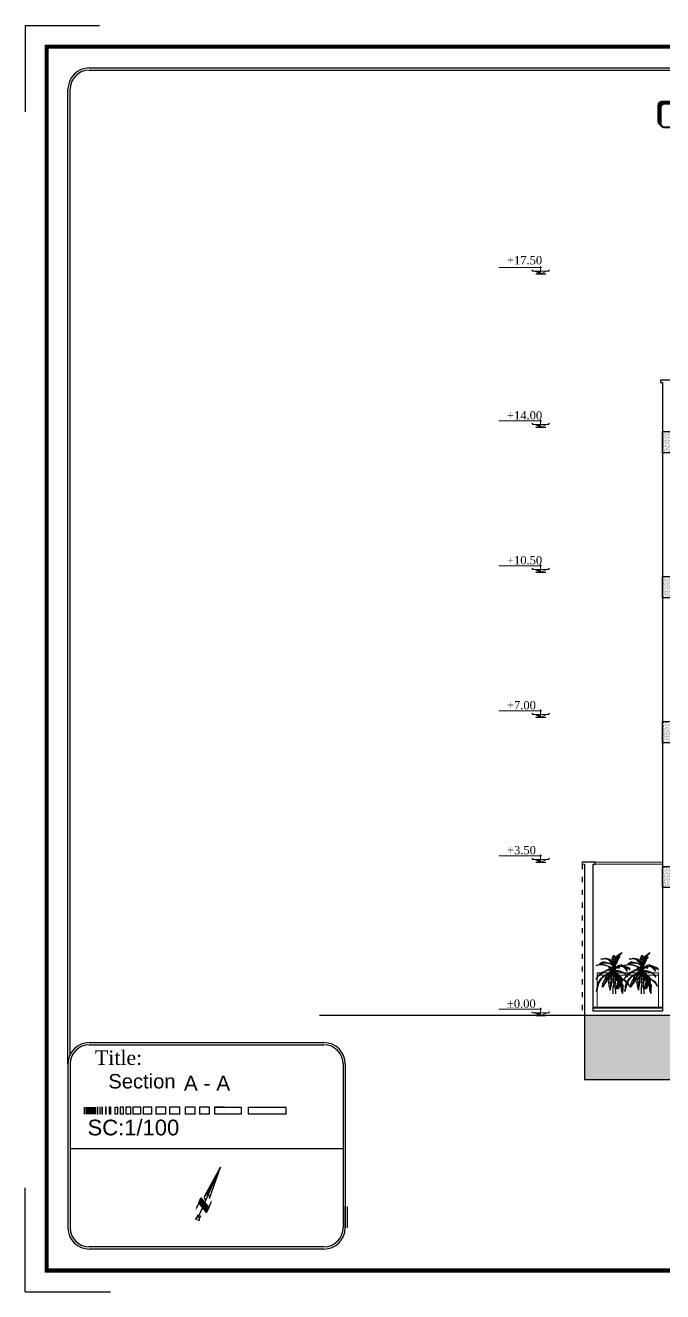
# Model space of a CAD drawing. Header units: metres. Extents: x -1655 to 449, y 40 to 361.
# Drawn here: x 228.21 to 243.15, y 40.48 to 70.18 of the extents above; entities that cross this region are included whole.
import ezdxf

# ---------------------------------------------------------------- set-up
doc = ezdxf.new("R2010")
doc.units = ezdxf.units.M
doc.header["$MEASUREMENT"] = 0
doc.linetypes.add('ACAD_ISO03W100', pattern=[30, 12, -18])
doc.linetypes.add('DASHDOT', pattern=[1, 0.5, -0.25, 0, -0.25])
for name, color, linetype in [('2', 2, 'Continuous'), ('A-WALL', 7, 'Continuous'), ('hatch', 8, 'Continuous'), ('rigidity', 3, 'Continuous'), ('TEXT', 3, 'Continuous')]:
    doc.layers.add(name, color=color, linetype=linetype)
for name, color, linetype, lineweight in [('Layer1', 1, 'Continuous', 40), ('Layer3', 144, 'Continuous', 15), ('Layer4', 252, 'Continuous', 25), ('Layer5', 31, 'Continuous', 9)]:
    doc.layers.add(name, color=color, linetype=linetype, lineweight=lineweight)
doc.styles.get("Standard").update_dxf_attribs({"font": 'arial.ttf'})

# ---------------------------------------------------------------- blocks, each defined once
blk = doc.blocks.new('500')
at = {"layer": 'A-WALL', "ltscale": 0.1}
h = blk.add_hatch(dxfattribs=at)
h.set_pattern_fill('AR-SAND', color=251, scale=0.001, angle=45)
h.set_pattern_definition([(82.5, (2066.168173, -109.763723), (-0.03573813487, 0.0334753489), [0, -0.038608, 0, -0.04318, 0, -0.041275]), (52.5, (2066.168173, -109.76372), (-0.0189010928, 0.0824732851), [0, -0.020828, 0, -0.034798, 0, -0.013335]), (12.5, (2066.14608, -109.785815), (0.0558299826, 0.0560332312), [0, -0.0127, 0, -0.04572, 0, -0.05969]), (2.5, (2066.14608, -109.785815), (0.0382281109, 0.0697550782), [0, -0.00635, 0, -0.029972, 0, -0.03429])])
h.paths.add_polyline_path([(6632.69, 1779.943), (6632.19, 1779.943), (6632.19, 1779.443), (6632.69, 1779.443)])
at = {"ltscale": 0.1}
blk.add_lwpolyline([(6632.19, 1779.943), (6632.69, 1779.943), (6632.69, 1779.443), (6632.19, 1779.443), (6632.19, 1779.943)], dxfattribs=at)
blk = doc.blocks.new('nivoo')
at = {"layer": 'Layer3'}
blk.add_hatch(color=256, dxfattribs=at).paths.add_polyline_path([(1.177, -0.106), (1.326, -0.168), (1.326, -0.106)])
for p, q in [((1.326, -0.168), (1.326, 0.011)), ((1.35, -0.02), (0.342, -0.02)), ((1.326, -0.168), (1.109, -0.077)), ((1.123, -0.106), (1.326, -0.106)), ((1.326, -0.168), (1.542, -0.077)), ((1.528, -0.106), (1.326, -0.106))]:
    blk.add_line(p, q, dxfattribs=at)
at = {"layer": 'Layer4', "linetype": 'DASHDOT'}
blk.add_line((1.209, -0.168), (1.448, -0.168), dxfattribs=at)
blk = doc.blocks.new('golgoli')
at = {"color": 84, "linetype": 'Continuous'}
for p, q in [((3098.023, 1798.005), (3098.08, 1798.109)), ((3098.08, 1798.109), (3098.138, 1798.005)), ((3098.08, 1797.695), (3098.08, 1798.109)), ((3098.144, 1797.832), (3098.261, 1798.057)), ((3098.153, 1797.932), (3098.206, 1798.069)), ((3098.206, 1798.069), (3098.297, 1798.132)), ((3098.206, 1798.069), (3098.261, 1798.057)), ((3098.291, 1798.069), (3098.211, 1797.932)), ((3098.261, 1798.057), (3098.449, 1798.234)), ((3098.261, 1798.057), (3098.291, 1798.069)), ((3098.355, 1798.132), (3098.291, 1798.069)), ((3098.297, 1798.132), (3098.449, 1798.234)), ((3098.449, 1798.234), (3098.355, 1798.132)), ((3097.244, 1797.629), (3097.349, 1797.666)), ((3097.49, 1797.66), (3097.244, 1797.629)), ((3097.349, 1797.666), (3097.468, 1797.678)), ((3097.412, 1797.708), (3097.507, 1797.774)), ((3097.412, 1797.708), (3097.624, 1797.757)), ((3097.582, 1797.743), (3097.412, 1797.708)), ((3097.753, 1797.962), (3097.466, 1797.93)), ((3097.466, 1797.93), (3097.587, 1797.95)), ((3097.708, 1797.944), (3097.466, 1797.93)), ((3097.468, 1797.678), (3097.601, 1797.666)), ((3097.49, 1797.66), (3097.468, 1797.678)), ((3097.512, 1797.678), (3097.49, 1797.676)), ((3097.736, 1797.632), (3097.49, 1797.66)), ((3097.507, 1797.774), (3097.571, 1797.798)), ((3097.508, 1797.674), (3097.512, 1797.678)), ((3097.631, 1797.666), (3097.512, 1797.678)), ((3097.624, 1797.757), (3097.571, 1797.798)), ((3097.571, 1797.798), (3097.7, 1797.785)), ((3097.682, 1797.752), (3097.582, 1797.743)), ((3097.587, 1797.95), (3097.668, 1797.962)), ((3097.601, 1797.666), (3097.736, 1797.632)), ((3097.624, 1797.757), (3097.682, 1797.752)), ((3097.825, 1797.743), (3097.624, 1797.757)), ((3097.631, 1797.666), (3097.736, 1797.632)), ((3097.689, 1797.955), (3097.668, 1797.962)), ((3097.668, 1797.962), (3097.685, 1797.954)), ((3097.706, 1797.957), (3097.669, 1797.963)), ((3097.669, 1797.963), (3097.696, 1797.955)), ((3097.682, 1797.752), (3097.775, 1797.754)), ((3097.698, 1797.635), (3097.736, 1797.629)), ((3097.839, 1797.584), (3097.698, 1797.635)), ((3097.7, 1797.785), (3097.825, 1797.743)), ((3097.708, 1797.944), (3097.753, 1797.962)), ((3097.942, 1797.862), (3097.708, 1797.944)), ((3097.736, 1797.629), (3097.843, 1797.596)), ((3097.876, 1797.448), (3097.746, 1797.415)), ((3097.753, 1797.962), (3097.868, 1797.913)), ((3097.775, 1797.754), (3097.825, 1797.743)), ((3097.796, 1797.744), (3097.825, 1797.742)), ((3097.902, 1797.719), (3097.796, 1797.744)), ((3097.813, 1797.94), (3097.8, 1797.941)), ((3097.813, 1797.94), (3097.894, 1797.912)), ((3097.902, 1797.819), (3097.814, 1797.907)), ((3097.825, 1797.743), (3097.825, 1797.742)), ((3097.825, 1797.742), (3097.911, 1797.729)), ((3097.839, 1797.584), (3097.843, 1797.596)), ((3097.96, 1797.523), (3097.839, 1797.584)), ((3097.845, 1797.557), (3097.839, 1797.521)), ((3097.839, 1797.521), (3097.861, 1797.459)), ((3097.992, 1797.738), (3097.843, 1797.897)), ((3097.843, 1797.596), (3097.961, 1797.539)), ((3097.845, 1797.557), (3097.927, 1797.54)), ((3097.91, 1797.541), (3097.845, 1797.557)), ((3097.924, 1797.536), (3097.861, 1797.459)), ((3097.861, 1797.459), (3097.951, 1797.521)), ((3097.868, 1797.913), (3097.942, 1797.862)), ((3097.894, 1797.912), (3097.875, 1797.908)), ((3097.876, 1797.448), (3097.994, 1797.455)), ((3097.884, 1797.435), (3097.876, 1797.448)), ((3097.894, 1797.912), (3097.916, 1797.879)), ((3097.992, 1797.738), (3097.902, 1797.819)), ((3097.902, 1797.719), (3097.911, 1797.729)), ((3097.982, 1797.667), (3097.902, 1797.719)), ((3097.959, 1797.523), (3097.91, 1797.541)), ((3097.911, 1797.729), (3097.991, 1797.679)), ((3097.92, 1797.869), (3097.942, 1797.862)), ((3097.998, 1797.797), (3097.92, 1797.869)), ((3097.925, 1797.868), (3097.925, 1797.867)), ((3097.927, 1797.54), (3097.927, 1797.54)), ((3097.931, 1797.859), (3097.959, 1797.819)), ((3097.942, 1797.862), (3098.011, 1797.803)), ((3098.009, 1797.557), (3097.949, 1797.544)), ((3097.951, 1797.521), (3097.956, 1797.525)), ((3097.959, 1797.819), (3097.99, 1797.743)), ((3097.96, 1797.523), (3097.961, 1797.539)), ((3098.052, 1797.449), (3097.96, 1797.523)), ((3097.961, 1797.539), (3098.054, 1797.475)), ((3097.974, 1797.771), (3098.029, 1797.674)), ((3097.992, 1797.737), (3097.974, 1797.771)), ((3097.982, 1797.667), (3097.991, 1797.679)), ((3098.041, 1797.592), (3097.982, 1797.667)), ((3097.991, 1797.679), (3098.053, 1797.616)), ((3098.039, 1797.677), (3097.992, 1797.737)), ((3097.994, 1797.455), (3098.063, 1797.447)), ((3098.009, 1797.433), (3097.994, 1797.455)), ((3097.995, 1797.933), (3098.023, 1798.005)), ((3097.995, 1797.933), (3098.08, 1797.934)), ((3098.023, 1797.803), (3097.995, 1797.933)), ((3098.011, 1797.803), (3097.998, 1797.797)), ((3097.998, 1797.797), (3098.06, 1797.688)), ((3098, 1797.512), (3098.021, 1797.541)), ((3098.025, 1797.459), (3098.006, 1797.485)), ((3098.021, 1797.541), (3098.009, 1797.557)), ((3098.074, 1797.698), (3098.011, 1797.803)), ((3098.021, 1797.471), (3098.018, 1797.476)), ((3098.021, 1797.471), (3098.025, 1797.459)), ((3098.034, 1797.451), (3098.021, 1797.471)), ((3098.079, 1797.696), (3098.023, 1797.803)), ((3098.025, 1797.459), (3098.029, 1797.451)), ((3098.029, 1797.674), (3098.039, 1797.677)), ((3098.029, 1797.674), (3098.049, 1797.619)), ((3098.065, 1797.606), (3098.039, 1797.677)), ((3098.041, 1797.592), (3098.053, 1797.616)), ((3098.066, 1797.553), (3098.041, 1797.592)), ((3098.053, 1797.616), (3098.067, 1797.592)), ((3098.054, 1797.475), (3098.053, 1797.448)), ((3098.054, 1797.472), (3098.058, 1797.519)), ((3098.075, 1797.478), (3098.054, 1797.472)), ((3098.054, 1797.475), (3098.054, 1797.474)), ((3098.077, 1797.456), (3098.056, 1797.473)), ((3098.058, 1797.519), (3098.057, 1797.567)), ((3098.066, 1797.526), (3098.058, 1797.519)), ((3098.06, 1797.688), (3098.074, 1797.698)), ((3098.06, 1797.688), (3098.068, 1797.597)), ((3098.061, 1797.603), (3098.065, 1797.606)), ((3098.063, 1797.447), (3098.076, 1797.431)), ((3098.065, 1797.606), (3098.066, 1797.593)), ((3098.067, 1797.57), (3098.066, 1797.526)), ((3098.066, 1797.526), (3098.075, 1797.538)), ((3098.075, 1797.533), (3098.066, 1797.526)), ((3098.066, 1797.526), (3098.066, 1797.526)), ((3098.067, 1797.592), (3098.068, 1797.597)), ((3098.068, 1797.597), (3098.077, 1797.606)), ((3098.072, 1797.382), (3098.081, 1797.525)), ((3098.079, 1797.669), (3098.074, 1797.698)), ((3098.074, 1797.537), (3098.075, 1797.533)), ((3098.078, 1797.62), (3098.075, 1797.553)), ((3098.075, 1797.553), (3098.075, 1797.478)), ((3098.075, 1797.553), (3098.081, 1797.548)), ((3098.075, 1797.529), (3098.084, 1797.524)), ((3098.078, 1797.62), (3098.08, 1797.723)), ((3098.083, 1797.613), (3098.078, 1797.62)), ((3098.08, 1797.934), (3098.154, 1797.933)), ((3098.138, 1797.803), (3098.08, 1797.695)), ((3098.08, 1797.695), (3098.083, 1797.613)), ((3098.08, 1797.695), (3098.08, 1797.695)), ((3098.089, 1797.616), (3098.081, 1797.656)), ((3098.081, 1797.548), (3098.083, 1797.613)), ((3098.081, 1797.548), (3098.084, 1797.552)), ((3098.081, 1797.548), (3098.081, 1797.548)), ((3098.084, 1797.524), (3098.081, 1797.548)), ((3098.082, 1797.538), (3098.083, 1797.551)), ((3098.083, 1797.611), (3098.089, 1797.616)), ((3098.084, 1797.552), (3098.089, 1797.616)), ((3098.092, 1797.6), (3098.087, 1797.599)), ((3098.087, 1797.598), (3098.104, 1797.583)), ((3098.092, 1797.6), (3098.091, 1797.595)), ((3098.104, 1797.583), (3098.092, 1797.6)), ((3098.097, 1797.589), (3098.098, 1797.593)), ((3098.098, 1797.593), (3098.1, 1797.693)), ((3098.098, 1797.591), (3098.098, 1797.593)), ((3098.1, 1797.693), (3098.099, 1797.731)), ((3098.107, 1797.681), (3098.1, 1797.693)), ((3098.104, 1797.583), (3098.122, 1797.405)), ((3098.105, 1797.742), (3098.107, 1797.681)), ((3098.106, 1797.569), (3098.105, 1797.572)), ((3098.107, 1797.681), (3098.106, 1797.569)), ((3098.106, 1797.569), (3098.106, 1797.567)), ((3098.111, 1797.517), (3098.113, 1797.52)), ((3098.113, 1797.511), (3098.111, 1797.511)), ((3098.113, 1797.522), (3098.114, 1797.592)), ((3098.133, 1797.521), (3098.113, 1797.522)), ((3098.113, 1797.522), (3098.113, 1797.501)), ((3098.114, 1797.592), (3098.121, 1797.719)), ((3098.124, 1797.592), (3098.114, 1797.592)), ((3098.14, 1797.474), (3098.115, 1797.478)), ((3098.131, 1797.79), (3098.121, 1797.719)), ((3098.121, 1797.719), (3098.129, 1797.723)), ((3098.129, 1797.723), (3098.124, 1797.592)), ((3098.124, 1797.592), (3098.133, 1797.521)), ((3098.161, 1797.48), (3098.126, 1797.418)), ((3098.129, 1797.723), (3098.147, 1797.838)), ((3098.162, 1797.672), (3098.129, 1797.551)), ((3098.166, 1797.513), (3098.129, 1797.431)), ((3098.129, 1797.398), (3098.175, 1797.487)), ((3098.131, 1797.532), (3098.141, 1797.532)), ((3098.131, 1797.433), (3098.164, 1797.492)), ((3098.133, 1797.521), (3098.14, 1797.474)), ((3098.134, 1797.51), (3098.141, 1797.532)), ((3098.135, 1797.506), (3098.137, 1797.514)), ((3098.137, 1797.514), (3098.173, 1797.541)), ((3098.138, 1798.005), (3098.159, 1797.948)), ((3098.144, 1797.832), (3098.138, 1797.803)), ((3098.183, 1797.526), (3098.138, 1797.489)), ((3098.14, 1797.593), (3098.154, 1797.597)), ((3098.141, 1797.532), (3098.154, 1797.597)), ((3098.144, 1797.875), (3098.153, 1797.932)), ((3098.147, 1797.838), (3098.144, 1797.832)), ((3098.144, 1797.832), (3098.144, 1797.832)), ((3098.211, 1797.932), (3098.147, 1797.833)), ((3098.154, 1797.597), (3098.17, 1797.687)), ((3098.159, 1797.776), (3098.179, 1797.882)), ((3098.162, 1797.672), (3098.159, 1797.776)), ((3098.202, 1797.517), (3098.161, 1797.48)), ((3098.161, 1797.48), (3098.164, 1797.492)), ((3098.24, 1797.896), (3098.162, 1797.672)), ((3098.217, 1797.776), (3098.162, 1797.672)), ((3098.164, 1797.492), (3098.192, 1797.513)), ((3098.172, 1797.498), (3098.167, 1797.514)), ((3098.168, 1797.548), (3098.181, 1797.563)), ((3098.192, 1797.513), (3098.168, 1797.548)), ((3098.174, 1797.492), (3098.175, 1797.487)), ((3098.175, 1797.487), (3098.186, 1797.502)), ((3098.181, 1797.563), (3098.236, 1797.553)), ((3098.181, 1797.563), (3098.263, 1797.545)), ((3098.189, 1797.899), (3098.24, 1797.896)), ((3098.192, 1797.513), (3098.259, 1797.543)), ((3098.263, 1797.542), (3098.192, 1797.513)), ((3098.192, 1797.513), (3098.192, 1797.513)), ((3098.194, 1797.513), (3098.194, 1797.514)), ((3098.198, 1797.56), (3098.197, 1797.56)), ((3098.297, 1797.587), (3098.198, 1797.56)), ((3098.246, 1797.958), (3098.2, 1797.915)), ((3098.208, 1797.563), (3098.227, 1797.587)), ((3098.267, 1797.899), (3098.217, 1797.776)), ((3098.227, 1797.587), (3098.318, 1797.648)), ((3098.234, 1797.572), (3098.227, 1797.587)), ((3098.234, 1797.572), (3098.233, 1797.57)), ((3098.326, 1797.636), (3098.234, 1797.572)), ((3098.236, 1797.553), (3098.335, 1797.511)), ((3098.24, 1797.896), (3098.37, 1798.036)), ((3098.24, 1797.896), (3098.267, 1797.899)), ((3098.24, 1797.551), (3098.294, 1797.572)), ((3098.37, 1798.036), (3098.246, 1797.958)), ((3098.345, 1797.563), (3098.263, 1797.545)), ((3098.263, 1797.545), (3098.335, 1797.511)), ((3098.304, 1797.958), (3098.267, 1797.899)), ((3098.294, 1797.572), (3098.297, 1797.587)), ((3098.429, 1797.585), (3098.294, 1797.572)), ((3098.297, 1797.587), (3098.428, 1797.598)), ((3098.37, 1798.036), (3098.304, 1797.958)), ((3098.318, 1797.648), (3098.405, 1797.665)), ((3098.326, 1797.636), (3098.318, 1797.648)), ((3098.417, 1797.658), (3098.326, 1797.636)), ((3098.335, 1797.511), (3098.347, 1797.553)), ((3098.347, 1797.553), (3098.345, 1797.563)), ((3098.405, 1797.665), (3098.534, 1797.631)), ((3098.405, 1797.665), (3098.409, 1797.662)), ((3098.558, 1797.569), (3098.405, 1797.665)), ((3098.405, 1797.665), (3098.417, 1797.658)), ((3098.453, 1797.631), (3098.415, 1797.658)), ((3098.429, 1797.585), (3098.428, 1797.598)), ((3098.428, 1797.598), (3098.532, 1797.568)), ((3098.561, 1797.56), (3098.429, 1797.585)), ((3098.517, 1797.576), (3098.453, 1797.631)), ((3098.517, 1797.576), (3098.522, 1797.571)), ((3098.542, 1797.569), (3098.517, 1797.576)), ((3098.527, 1797.567), (3098.613, 1797.485)), ((3098.638, 1797.567), (3098.532, 1797.569)), ((3098.532, 1797.569), (3098.668, 1797.567)), ((3098.732, 1797.518), (3098.532, 1797.569)), ((3098.532, 1797.568), (3098.561, 1797.56)), ((3098.534, 1797.631), (3098.637, 1797.576)), ((3098.71, 1797.359), (3098.572, 1797.559)), ((3098.637, 1797.576), (3098.601, 1797.568)), ((3098.613, 1797.485), (3098.71, 1797.359)), ((3098.642, 1797.567), (3098.637, 1797.576)), ((3098.638, 1797.567), (3098.715, 1797.535)), ((3098.694, 1797.485), (3098.662, 1797.535)), ((3098.668, 1797.567), (3098.759, 1797.535)), ((3098.71, 1797.359), (3098.694, 1797.485)), ((3098.715, 1797.535), (3098.732, 1797.518)), ((3098.8, 1797.484), (3098.715, 1797.535)), ((3098.732, 1797.518), (3098.85, 1797.42)), ((3098.737, 1797.521), (3098.759, 1797.535)), ((3098.759, 1797.535), (3098.829, 1797.484)), ((3098.85, 1797.42), (3098.8, 1797.484)), ((3097.227, 1796.989), (3097.415, 1797.197)), ((3097.328, 1797.132), (3097.227, 1796.989)), ((3097.403, 1797.211), (3097.328, 1797.132)), ((3097.444, 1796.993), (3097.331, 1796.807)), ((3097.364, 1796.793), (3097.578, 1797.11)), ((3097.468, 1796.984), (3097.369, 1796.799)), ((3097.527, 1797.299), (3097.403, 1797.211)), ((3097.403, 1797.211), (3097.415, 1797.197)), ((3097.415, 1797.197), (3097.644, 1797.353)), ((3097.578, 1797.11), (3097.444, 1796.993)), ((3097.578, 1797.11), (3097.468, 1796.984)), ((3097.644, 1797.353), (3097.527, 1797.299)), ((3097.543, 1796.62), (3097.724, 1796.965)), ((3097.728, 1797.201), (3097.56, 1797.075)), ((3097.56, 1797.075), (3097.578, 1797.111)), ((3097.568, 1796.797), (3097.656, 1796.996)), ((3097.578, 1797.111), (3097.72, 1797.211)), ((3097.612, 1797.33), (3097.749, 1797.402)), ((3097.644, 1797.353), (3097.612, 1797.33)), ((3097.746, 1797.415), (3097.644, 1797.353)), ((3097.773, 1796.951), (3097.647, 1796.766)), ((3097.733, 1797.066), (3097.656, 1796.996)), ((3097.656, 1796.996), (3097.724, 1796.965)), ((3097.694, 1797.03), (3097.7, 1797.096)), ((3097.74, 1797.137), (3097.7, 1797.096)), ((3097.7, 1797.096), (3097.758, 1797.086)), ((3097.712, 1796.852), (3097.71, 1796.86)), ((3097.749, 1796.917), (3097.712, 1796.852)), ((3097.712, 1796.852), (3097.717, 1796.869)), ((3097.72, 1797.211), (3097.859, 1797.302)), ((3097.728, 1797.201), (3097.72, 1797.211)), ((3097.724, 1796.965), (3097.779, 1797.039)), ((3097.724, 1796.965), (3097.773, 1796.951)), ((3097.728, 1797.201), (3097.729, 1797.202)), ((3097.811, 1797.259), (3097.729, 1797.203)), ((3097.729, 1797.203), (3097.81, 1797.209)), ((3097.743, 1797.122), (3097.729, 1797.203)), ((3097.759, 1797.085), (3097.733, 1797.066)), ((3097.805, 1796.978), (3097.743, 1797.122)), ((3097.746, 1797.415), (3097.749, 1797.402)), ((3097.749, 1797.402), (3097.884, 1797.435)), ((3097.796, 1797), (3097.773, 1796.951)), ((3097.789, 1796.986), (3097.788, 1796.983)), ((3097.796, 1796.999), (3097.789, 1796.986)), ((3097.81, 1797.209), (3097.805, 1796.978)), ((3097.842, 1797.149), (3097.805, 1796.978)), ((3097.81, 1797.209), (3097.89, 1797.328)), ((3097.81, 1797.209), (3097.876, 1797.244)), ((3097.89, 1797.328), (3097.811, 1797.259)), ((3097.847, 1797.096), (3097.819, 1797.043)), ((3097.866, 1797.149), (3097.822, 1797.056)), ((3097.832, 1796.831), (3097.882, 1797.003)), ((3097.834, 1797.115), (3097.877, 1797.171)), ((3097.84, 1797.094), (3097.847, 1797.096)), ((3097.877, 1797.171), (3097.841, 1797.145)), ((3097.876, 1797.244), (3097.842, 1797.149)), ((3097.871, 1797.152), (3097.847, 1797.096)), ((3097.855, 1797.14), (3097.952, 1797.215)), ((3097.877, 1797.172), (3097.855, 1797.14)), ((3097.859, 1797.302), (3097.863, 1797.304)), ((3097.859, 1797.302), (3097.859, 1797.301)), ((3097.891, 1797.245), (3097.86, 1797.2)), ((3097.891, 1797.245), (3097.872, 1797.234)), ((3097.876, 1797.244), (3097.911, 1797.287)), ((3097.876, 1797.221), (3097.945, 1797.27)), ((3097.891, 1797.246), (3097.876, 1797.221)), ((3097.877, 1797.171), (3097.876, 1797.171)), ((3097.945, 1797.228), (3097.877, 1797.172)), ((3097.884, 1797.184), (3097.88, 1797.174)), ((3097.882, 1797.003), (3097.967, 1797.108)), ((3098.009, 1797.433), (3097.884, 1797.435)), ((3097.889, 1797.23), (3097.884, 1797.184)), ((3097.89, 1797.328), (3097.891, 1797.329)), ((3097.89, 1797.328), (3097.89, 1797.328)), ((3097.911, 1797.287), (3097.89, 1797.328)), ((3097.891, 1797.329), (3097.943, 1797.373)), ((3097.939, 1797.283), (3097.891, 1797.246)), ((3097.942, 1797.359), (3097.894, 1797.32)), ((3097.974, 1797.358), (3097.894, 1797.32)), ((3097.9, 1797.307), (3097.995, 1797.345)), ((3097.967, 1797.108), (3097.919, 1796.83)), ((3098.004, 1797.324), (3097.939, 1797.283)), ((3097.939, 1797.283), (3097.945, 1797.27)), ((3097.998, 1797.378), (3097.942, 1797.359)), ((3097.942, 1797.359), (3097.943, 1797.373)), ((3097.943, 1797.373), (3097.998, 1797.393)), ((3097.945, 1797.27), (3098.013, 1797.311)), ((3098.007, 1797.257), (3097.945, 1797.228)), ((3097.945, 1797.228), (3097.952, 1797.215)), ((3097.952, 1797.215), (3098.011, 1797.232)), ((3098.043, 1797.251), (3097.967, 1797.109)), ((3097.967, 1797.109), (3097.967, 1797.107)), ((3097.967, 1797.108), (3097.967, 1797.109)), ((3097.991, 1797.014), (3097.967, 1797.108)), ((3097.971, 1797.093), (3098.006, 1797.172)), ((3098.029, 1797.371), (3097.974, 1797.358)), ((3097.974, 1797.358), (3097.995, 1797.345)), ((3097.994, 1796.848), (3097.991, 1797.014)), ((3097.995, 1797.345), (3098.065, 1797.362)), ((3097.998, 1797.378), (3097.998, 1797.393)), ((3097.998, 1797.393), (3098.052, 1797.391)), ((3098.056, 1797.366), (3097.998, 1797.378)), ((3098.004, 1797.324), (3098.057, 1797.356)), ((3098.013, 1797.311), (3098.004, 1797.324)), ((3098.006, 1797.172), (3098.041, 1797.24)), ((3098.006, 1797.172), (3098.007, 1797.184)), ((3098.011, 1797.232), (3098.007, 1797.257)), ((3098.042, 1797.25), (3098.007, 1797.257)), ((3098.075, 1797.423), (3098.009, 1797.433)), ((3098.011, 1797.232), (3098.03, 1797.227)), ((3098.07, 1797.333), (3098.013, 1797.311)), ((3098.034, 1797.226), (3098.062, 1797.218)), ((3098.041, 1797.24), (3098.077, 1797.269)), ((3098.043, 1797.251), (3098.041, 1797.24)), ((3098.077, 1797.287), (3098.043, 1797.251)), ((3098.044, 1797.427), (3098.06, 1797.401)), ((3098.054, 1797.417), (3098.048, 1797.427)), ((3098.064, 1797.245), (3098.051, 1797.248)), ((3098.052, 1797.391), (3098.056, 1797.366)), ((3098.052, 1797.391), (3098.09, 1797.373)), ((3098.06, 1797.401), (3098.054, 1797.417)), ((3098.071, 1797.382), (3098.054, 1797.417)), ((3098.056, 1797.366), (3098.077, 1797.356)), ((3098.064, 1797.244), (3098.056, 1797.119)), ((3098.056, 1797.119), (3098.13, 1797.123)), ((3098.064, 1796.993), (3098.056, 1797.119)), ((3098.057, 1797.356), (3098.064, 1797.361)), ((3098.057, 1797.356), (3098.07, 1797.338)), ((3098.06, 1797.401), (3098.068, 1797.384)), ((3098.064, 1797.244), (3098.065, 1797.26)), ((3098.139, 1797.242), (3098.064, 1797.244)), ((3098.144, 1797), (3098.064, 1796.993)), ((3098.074, 1796.812), (3098.064, 1796.993)), ((3098.066, 1797.275), (3098.071, 1797.359)), ((3098.072, 1797.382), (3098.081, 1797.384)), ((3098.117, 1797.297), (3098.077, 1797.287)), ((3098.077, 1797.287), (3098.077, 1797.269)), ((3098.077, 1797.269), (3098.116, 1797.278)), ((3098.098, 1797.123), (3098.124, 1797.168)), ((3098.101, 1797.293), (3098.102, 1797.334)), ((3098.102, 1797.314), (3098.101, 1797.31)), ((3098.102, 1797.334), (3098.126, 1797.418)), ((3098.109, 1797.358), (3098.102, 1797.314)), ((3098.128, 1797.422), (3098.109, 1797.361)), ((3098.134, 1797.195), (3098.112, 1797.154)), ((3098.189, 1797.095), (3098.118, 1797.064)), ((3098.118, 1797.064), (3098.129, 1797.005)), ((3098.122, 1797.403), (3098.139, 1797.242)), ((3098.124, 1797.168), (3098.164, 1797.21)), ((3098.124, 1797.168), (3098.134, 1797.195)), ((3098.126, 1797.418), (3098.131, 1797.433)), ((3098.129, 1797.431), (3098.129, 1797.427)), ((3098.129, 1797.424), (3098.129, 1797.398)), ((3098.129, 1797.005), (3098.184, 1797.068)), ((3098.13, 1797.123), (3098.134, 1797.179)), ((3098.13, 1797.123), (3098.136, 1797.071)), ((3098.176, 1797.12), (3098.13, 1797.12)), ((3098.147, 1797.331), (3098.131, 1797.312)), ((3098.132, 1797.1), (3098.161, 1797.101)), ((3098.134, 1797.29), (3098.143, 1797.303)), ((3098.171, 1797.225), (3098.134, 1797.195)), ((3098.135, 1797.196), (3098.139, 1797.242)), ((3098.14, 1797.209), (3098.136, 1797.204)), ((3098.158, 1797.241), (3098.137, 1797.259)), ((3098.138, 1797.239), (3098.154, 1797.229)), ((3098.138, 1797.236), (3098.14, 1797.238)), ((3098.14, 1797.237), (3098.14, 1797.209)), ((3098.14, 1797.209), (3098.154, 1797.229)), ((3098.144, 1797), (3098.141, 1797.019)), ((3098.143, 1797.303), (3098.217, 1797.363)), ((3098.143, 1797.303), (3098.147, 1797.331)), ((3098.144, 1797.17), (3098.154, 1797.199)), ((3098.149, 1797.12), (3098.144, 1797.17)), ((3098.144, 1797.17), (3098.22, 1797.136)), ((3098.156, 1796.819), (3098.144, 1797)), ((3098.218, 1797.379), (3098.147, 1797.331)), ((3098.171, 1797.276), (3098.149, 1797.249)), ((3098.153, 1797.079), (3098.151, 1797.1)), ((3098.158, 1797.241), (3098.154, 1797.229)), ((3098.154, 1797.229), (3098.163, 1797.218)), ((3098.17, 1797.225), (3098.158, 1797.241)), ((3098.159, 1797.215), (3098.161, 1797.221)), ((3098.181, 1796.909), (3098.159, 1797.039)), ((3098.16, 1797.239), (3098.173, 1797.259)), ((3098.176, 1797.12), (3098.161, 1797.101)), ((3098.161, 1797.101), (3098.283, 1797.087)), ((3098.171, 1797.225), (3098.164, 1797.21)), ((3098.164, 1797.21), (3098.233, 1797.205)), ((3098.165, 1797.232), (3098.172, 1797.252)), ((3098.171, 1797.276), (3098.197, 1797.296)), ((3098.173, 1797.259), (3098.171, 1797.276)), ((3098.236, 1797.219), (3098.171, 1797.225)), ((3098.171, 1797.209), (3098.208, 1797.166)), ((3098.172, 1797.252), (3098.205, 1797.274)), ((3098.199, 1797.281), (3098.173, 1797.259)), ((3098.287, 1797.099), (3098.176, 1797.12)), ((3098.208, 1797.065), (3098.181, 1796.909)), ((3098.261, 1797.034), (3098.181, 1796.909)), ((3098.209, 1797.173), (3098.183, 1797.208)), ((3098.184, 1797.068), (3098.189, 1797.095)), ((3098.243, 1797.062), (3098.184, 1797.068)), ((3098.189, 1797.095), (3098.256, 1797.083)), ((3098.197, 1797.296), (3098.216, 1797.279)), ((3098.199, 1797.281), (3098.197, 1797.296)), ((3098.217, 1797.258), (3098.199, 1797.281)), ((3098.208, 1797.166), (3098.209, 1797.173)), ((3098.234, 1797.109), (3098.208, 1797.166)), ((3098.209, 1797.173), (3098.239, 1797.108)), ((3098.213, 1797.095), (3098.212, 1797.091)), ((3098.216, 1797.281), (3098.215, 1797.28)), ((3098.216, 1797.281), (3098.216, 1797.28)), ((3098.282, 1797.224), (3098.216, 1797.281)), ((3098.216, 1797.279), (3098.217, 1797.258)), ((3098.216, 1797.259), (3098.217, 1797.22)), ((3098.22, 1797.136), (3098.216, 1797.112)), ((3098.218, 1797.379), (3098.217, 1797.363)), ((3098.217, 1797.363), (3098.298, 1797.365)), ((3098.295, 1797.379), (3098.218, 1797.379)), ((3098.218, 1797.206), (3098.219, 1797.15)), ((3098.22, 1797.136), (3098.22, 1797.14)), ((3098.22, 1797.136), (3098.222, 1797.136)), ((3098.226, 1797.135), (3098.282, 1797.13)), ((3098.236, 1797.219), (3098.233, 1797.205)), ((3098.233, 1797.205), (3098.28, 1797.173)), ((3098.28, 1797.184), (3098.236, 1797.219)), ((3098.242, 1797.091), (3098.245, 1797.085)), ((3098.243, 1797.062), (3098.256, 1797.083)), ((3098.292, 1797.025), (3098.243, 1797.062)), ((3098.25, 1797.084), (3098.247, 1797.091)), ((3098.279, 1796.956), (3098.251, 1796.847)), ((3098.256, 1797.083), (3098.303, 1797.034)), ((3098.257, 1797.051), (3098.284, 1796.932)), ((3098.283, 1796.971), (3098.262, 1797.047)), ((3098.266, 1797.044), (3098.264, 1797.04)), ((3098.286, 1797.086), (3098.275, 1797.063)), ((3098.29, 1797.166), (3098.28, 1797.184)), ((3098.28, 1797.184), (3098.283, 1797.111)), ((3098.386, 1797), (3098.28, 1797.184)), ((3098.28, 1797.184), (3098.383, 1797.111)), ((3098.294, 1797.173), (3098.282, 1797.224)), ((3098.283, 1797.111), (3098.32, 1797.011)), ((3098.283, 1797.087), (3098.289, 1797.095)), ((3098.293, 1797.083), (3098.283, 1797.087)), ((3098.283, 1796.975), (3098.29, 1796.697)), ((3098.283, 1796.975), (3098.283, 1796.973)), ((3098.351, 1796.847), (3098.283, 1796.975)), ((3098.303, 1797.034), (3098.292, 1797.025)), ((3098.292, 1797.025), (3098.349, 1796.931)), ((3098.295, 1797.379), (3098.298, 1797.365)), ((3098.368, 1797.352), (3098.295, 1797.379)), ((3098.298, 1797.365), (3098.412, 1797.344)), ((3098.343, 1796.963), (3098.303, 1797.034)), ((3098.367, 1796.913), (3098.32, 1797.011)), ((3098.32, 1797.011), (3098.386, 1797)), ((3098.357, 1796.806), (3098.347, 1796.955)), ((3098.349, 1796.951), (3098.436, 1796.709)), ((3098.367, 1796.913), (3098.455, 1796.755)), ((3098.474, 1797.316), (3098.368, 1797.352)), ((3098.372, 1797.351), (3098.373, 1797.351)), ((3098.412, 1797.344), (3098.372, 1797.351)), ((3098.373, 1797.351), (3098.591, 1797.25)), ((3098.383, 1797.111), (3098.467, 1797.011)), ((3098.467, 1797.011), (3098.386, 1797)), ((3098.386, 1797), (3098.455, 1796.755)), ((3098.455, 1796.755), (3098.467, 1796.913)), ((3098.467, 1796.913), (3098.467, 1797.011)), ((3098.467, 1797.007), (3098.508, 1796.975)), ((3098.538, 1796.948), (3098.467, 1796.997)), ((3098.595, 1797.267), (3098.474, 1797.316)), ((3098.508, 1796.975), (3098.538, 1796.948)), ((3098.672, 1796.837), (3098.512, 1796.973)), ((3098.512, 1796.973), (3098.618, 1796.923)), ((3098.591, 1797.25), (3098.595, 1797.267)), ((3098.591, 1797.25), (3098.723, 1797.091)), ((3098.65, 1797.206), (3098.595, 1797.267)), ((3098.618, 1796.923), (3098.7, 1796.861)), ((3098.723, 1797.091), (3098.65, 1797.206)), ((3098.7, 1796.861), (3098.672, 1796.837)), ((3098.746, 1796.795), (3098.7, 1796.861)), ((3097.364, 1796.793), (3097.263, 1796.414)), ((3097.291, 1796.662), (3097.263, 1796.414)), ((3097.263, 1796.414), (3097.314, 1796.652)), ((3097.331, 1796.807), (3097.291, 1796.662)), ((3097.314, 1796.652), (3097.362, 1796.784)), ((3097.331, 1796.807), (3097.364, 1796.793)), ((3097.362, 1796.784), (3097.365, 1796.793)), ((3097.365, 1796.793), (3097.364, 1796.793)), ((3097.369, 1796.799), (3097.365, 1796.793)), ((3097.543, 1796.62), (3097.568, 1796.797)), ((3097.647, 1796.766), (3097.543, 1796.62)), ((3097.832, 1796.831), (3097.852, 1796.7)), ((3097.832, 1796.831), (3097.919, 1796.83)), ((3097.852, 1796.7), (3097.907, 1796.473)), ((3097.919, 1796.83), (3097.907, 1796.473)), ((3097.907, 1796.473), (3097.962, 1796.712)), ((3097.919, 1796.83), (3097.994, 1796.848)), ((3097.962, 1796.712), (3097.994, 1796.848)), ((3098.052, 1796.305), (3098.055, 1796.645)), ((3098.074, 1796.812), (3098.055, 1796.645)), ((3098.055, 1796.645), (3098.148, 1796.648)), ((3098.156, 1796.819), (3098.074, 1796.812)), ((3098.148, 1796.648), (3098.156, 1796.819)), ((3098.148, 1796.648), (3098.155, 1796.305)), ((3098.222, 1796.601), (3098.225, 1796.695)), ((3098.223, 1796.522), (3098.222, 1796.601)), ((3098.251, 1796.847), (3098.225, 1796.695)), ((3098.225, 1796.695), (3098.29, 1796.697)), ((3098.29, 1796.697), (3098.238, 1796.522)), ((3098.259, 1796.522), (3098.322, 1796.601)), ((3098.29, 1796.697), (3098.372, 1796.695)), ((3098.322, 1796.601), (3098.372, 1796.695)), ((3098.372, 1796.695), (3098.351, 1796.847)), ((3098.404, 1796.713), (3098.357, 1796.806)), ((3098.404, 1796.713), (3098.428, 1796.496)), ((3098.436, 1796.709), (3098.404, 1796.713)), ((3098.428, 1796.496), (3098.482, 1796.321)), ((3098.436, 1796.709), (3098.513, 1796.713)), ((3098.436, 1796.709), (3098.482, 1796.321)), ((3098.513, 1796.713), (3098.457, 1796.786)), ((3098.482, 1796.321), (3098.51, 1796.496)), ((3098.51, 1796.496), (3098.513, 1796.713)), ((3098.672, 1796.837), (3098.664, 1796.844)), ((3098.666, 1796.843), (3098.67, 1796.839)), ((3098.67, 1796.839), (3098.672, 1796.837)), ((3098.675, 1796.833), (3098.67, 1796.839)), ((3098.672, 1796.837), (3098.806, 1796.652)), ((3098.806, 1796.652), (3098.746, 1796.795))]:
    blk.add_line(p, q, dxfattribs=at)
blk = doc.blocks.new('wq')
at = {"layer": '2', "ltscale": 0.1}
for points in [[(2621.03, 1874.024, 1), (2620.963, 1874.024, 1)], [(2621.057, 1874.19, 1), (2621.103, 1874.19, 1)], [(2621.197, 1874.024, 1), (2621.129, 1874.024, 1)]]:
    blk.add_hatch(color=256, dxfattribs=at).paths.add_polyline_path(points)
at = {"color": 2}
for p, q in [((2620.912, 1875.476), (2621.08, 1877.492)), ((2621.036, 1875.638), (2621.056, 1877.207)), ((2621.08, 1877.492), (2621.055, 1875.644)), ((2621.248, 1875.476), (2621.08, 1877.492)), ((2620.966, 1875.6), (2620.977, 1876.265)), ((2621.032, 1876.919), (2621.005, 1875.628)), ((2620.945, 1875.879), (2620.945, 1875.56))]:
    blk.add_line(p, q, dxfattribs=at)
at = {"color": 3}
for p, q in [((2620.996, 1874.024), (2620.996, 1874.314)), ((2621.163, 1874.024), (2621.163, 1874.314))]:
    blk.add_line(p, q, dxfattribs=at)
at = {"color": 2}
blk.add_arc((2621.08, 1875.476), 0.168, 0, 270, dxfattribs=at)
at = {"layer": '2', "ltscale": 0.1}
blk.add_line((2621.08, 1874.19), (2621.08, 1877.492), dxfattribs=at)
at = {"layer": '2', "color": 4, "ltscale": 0.1}
for p, q in [((2620.744, 1875.308), (2621.416, 1874.972)), ((2620.744, 1874.972), (2620.744, 1875.308)), ((2620.795, 1875.282), (2620.744, 1875.231)), ((2620.81, 1875.274), (2620.744, 1875.208)), ((2620.826, 1875.266), (2620.744, 1875.184)), ((2620.842, 1875.259), (2620.744, 1875.16)), ((2620.858, 1875.251), (2620.744, 1875.136)), ((2620.874, 1875.243), (2620.744, 1875.113)), ((2620.89, 1875.235), (2620.744, 1875.089)), ((2620.905, 1875.227), (2620.744, 1875.065)), ((2620.921, 1875.219), (2620.744, 1875.041)), ((2620.937, 1875.211), (2620.744, 1875.018)), ((2620.953, 1875.203), (2620.744, 1874.994)), ((2621.416, 1874.636), (2620.744, 1874.972)), ((2620.744, 1874.972), (2620.744, 1874.636)), ((2620.969, 1875.195), (2620.745, 1874.971)), ((2620.985, 1875.187), (2620.761, 1874.963)), ((2621.001, 1875.179), (2620.777, 1874.955)), ((2621.016, 1875.171), (2620.792, 1874.947)), ((2621.032, 1875.164), (2620.808, 1874.94)), ((2621.048, 1875.156), (2620.824, 1874.932)), ((2621.064, 1875.148), (2620.84, 1874.924)), ((2621.08, 1875.14), (2620.856, 1874.916)), ((2621.096, 1875.132), (2620.872, 1874.908)), ((2621.111, 1875.124), (2620.887, 1874.9)), ((2621.127, 1875.116), (2620.903, 1874.892)), ((2621.143, 1875.108), (2620.919, 1874.884)), ((2621.159, 1875.1), (2620.935, 1874.876)), ((2621.175, 1875.092), (2620.951, 1874.868)), ((2621.191, 1875.084), (2620.967, 1874.86)), ((2621.206, 1875.076), (2620.982, 1874.852)), ((2621.222, 1875.068), (2620.998, 1874.844)), ((2621.238, 1875.061), (2621.014, 1874.837)), ((2621.254, 1875.053), (2621.03, 1874.829)), ((2621.27, 1875.045), (2621.046, 1874.821)), ((2621.286, 1875.037), (2621.062, 1874.813)), ((2621.301, 1875.029), (2621.077, 1874.805)), ((2621.08, 1875.14), (2621.08, 1875.14)), ((2621.08, 1875.14), (2621.08, 1874.804)), ((2621.317, 1875.021), (2621.093, 1874.797)), ((2621.333, 1875.013), (2621.109, 1874.789)), ((2621.349, 1875.005), (2621.125, 1874.781)), ((2621.365, 1874.997), (2621.141, 1874.773)), ((2621.381, 1874.989), (2621.157, 1874.765)), ((2621.397, 1874.981), (2621.173, 1874.757)), ((2621.412, 1874.973), (2621.188, 1874.749)), ((2621.416, 1874.953), (2621.204, 1874.742)), ((2621.416, 1874.929), (2621.22, 1874.734)), ((2621.416, 1874.905), (2621.236, 1874.726)), ((2621.416, 1874.882), (2621.252, 1874.718)), ((2621.416, 1874.858), (2621.268, 1874.71)), ((2621.416, 1874.834), (2621.283, 1874.702)), ((2621.416, 1874.81), (2621.299, 1874.694)), ((2621.416, 1874.787), (2621.315, 1874.686)), ((2621.416, 1874.763), (2621.331, 1874.678)), ((2621.416, 1874.739), (2621.347, 1874.67)), ((2621.416, 1874.715), (2621.363, 1874.662)), ((2621.416, 1874.692), (2621.378, 1874.654)), ((2621.416, 1874.972), (2621.416, 1875.308)), ((2621.416, 1874.972), (2621.416, 1874.636)), ((2621.416, 1874.668), (2621.394, 1874.647)), ((2621.416, 1874.644), (2621.41, 1874.639))]:
    blk.add_line(p, q, dxfattribs=at)
at = {"layer": '2', "color": 2, "ltscale": 0.1}
for p, q in [((2620.747, 1875.306), (2620.744, 1875.303)), ((2620.763, 1875.298), (2620.744, 1875.279)), ((2620.779, 1875.29), (2620.744, 1875.255))]:
    blk.add_line(p, q, dxfattribs=at)
at = {"layer": '2', "ltscale": 0.1}
for centre, radius in [((2620.996, 1874.024), 0.0339), ((2621.08, 1874.19), 0.0231), ((2621.163, 1874.024), 0.0339)]:
    blk.add_circle(centre, radius, dxfattribs=at)
at = {"layer": '2', "color": 4, "ltscale": 0.1}
for points in [[(2621.365, 1875.173), (2621.466, 1875.173), (2621.416, 1875.476)], [(2620.794, 1874.77), (2620.693, 1874.77), (2620.744, 1874.468)]]:
    blk.add_solid(points, dxfattribs=at)
blk = doc.blocks.new('kadr behi')
at = {"layer": 'Layer4'}
h = blk.add_hatch(dxfattribs=at)
h.set_pattern_fill('ANSI31', color=256, scale=0.003057, style=0)
h.set_pattern_definition([(45, (4632.100107, 792.904736), (-0.00686302831, 0.00686302831), [])])
h.paths.add_polyline_path([(5022.921, 1987.098), (5022.926, 1987.098), (5022.926, 1987.262), (5022.921, 1987.262)])
for p, q in [((5021.237, 2012.631), (5021.237, 2010.601)), ((5021.237, 2012.631), (5022.978, 2012.631)), ((5022.737, 2011.631), (5061.737, 2011.631)), ((5022.737, 2011.581), (5061.737, 2011.581)), ((5022.237, 1988.273), (5022.237, 2011.131)), ((5022.287, 1988.491), (5022.287, 2011.131)), ((5022.737, 1988.773), (5028.237, 1988.773)), ((5022.737, 1988.723), (5028.237, 1988.723)), ((5022.237, 1988.273), (5022.237, 1984.431)), ((5022.287, 1988.273), (5022.287, 1984.431)), ((5028.687, 1988.273), (5028.687, 1984.431)), ((5028.737, 1988.273), (5028.737, 1984.431)), ((5022.614, 1987.262), (5022.614, 1987.098)), ((5022.653, 1987.262), (5022.653, 1987.098)), ((5022.677, 1987.262), (5022.677, 1987.098)), ((5022.696, 1987.262), (5022.696, 1987.098)), ((5022.709, 1987.262), (5022.709, 1987.098)), ((5022.718, 1987.26), (5022.718, 1987.096)), ((5022.726, 1987.262), (5022.726, 1987.098)), ((5022.73, 1987.262), (5022.73, 1987.098)), ((5022.736, 1987.262), (5022.736, 1987.098)), ((5022.74, 1987.262), (5022.74, 1987.098)), ((5022.744, 1987.262), (5022.744, 1987.098)), ((5022.747, 1987.262), (5022.747, 1987.098)), ((5022.749, 1987.262), (5022.749, 1987.098)), ((5022.751, 1987.262), (5022.751, 1987.098)), ((5022.753, 1987.262), (5022.753, 1987.098)), ((5022.755, 1987.262), (5022.755, 1987.098)), ((5022.756, 1987.262), (5022.756, 1987.098)), ((5022.757, 1987.262), (5022.757, 1987.098)), ((5022.758, 1987.262), (5022.758, 1987.098)), ((5022.76, 1987.262), (5022.76, 1987.098)), ((5022.761, 1987.262), (5022.761, 1987.098)), ((5022.763, 1987.262), (5022.763, 1987.098)), ((5022.764, 1987.262), (5022.764, 1987.098)), ((5022.766, 1987.262), (5022.766, 1987.098)), ((5022.768, 1987.262), (5022.768, 1987.098)), ((5022.769, 1987.262), (5022.769, 1987.098)), ((5022.771, 1987.262), (5022.771, 1987.098)), ((5022.772, 1987.262), (5022.772, 1987.098)), ((5022.774, 1987.262), (5022.774, 1987.098)), ((5022.774, 1987.262), (5022.774, 1987.098)), ((5022.776, 1987.262), (5022.776, 1987.098)), ((5022.777, 1987.262), (5022.777, 1987.098)), ((5022.779, 1987.262), (5022.779, 1987.098)), ((5022.782, 1987.262), (5022.782, 1987.098)), ((5022.784, 1987.262), (5022.784, 1987.098)), ((5022.787, 1987.262), (5022.787, 1987.098)), ((5022.791, 1987.262), (5022.791, 1987.098)), ((5022.795, 1987.262), (5022.795, 1987.098)), ((5022.802, 1987.262), (5022.802, 1987.098)), ((5022.811, 1987.262), (5022.811, 1987.098)), ((5022.819, 1987.262), (5022.819, 1987.098)), ((5022.829, 1987.262), (5022.829, 1987.098)), ((5022.846, 1987.262), (5022.846, 1987.098)), ((5022.859, 1987.262), (5022.859, 1987.098)), ((5022.878, 1987.262), (5022.878, 1987.098)), ((5022.926, 1987.262), (5022.926, 1987.098)), ((5025.558, 1987.098), (5025.558, 1987.262)), ((5025.668, 1987.262), (5026.294, 1987.262)), ((5026.202, 1987.262), (5026.294, 1987.262)), ((5026.294, 1987.262), (5026.294, 1987.098)), ((5026.459, 1987.262), (5027.353, 1987.262)), ((5026.459, 1987.262), (5027.353, 1987.262)), ((5026.459, 1987.262), (5026.459, 1987.098)), ((5027.353, 1987.098), (5027.353, 1987.262)), ((5022.995, 1987.098), (5022.984, 1987.098)), ((5023.044, 1987.098), (5023.033, 1987.098)), ((5023.13, 1987.098), (5023.114, 1987.098)), ((5023.241, 1987.098), (5023.205, 1987.098)), ((5023.399, 1987.098), (5023.346, 1987.098)), ((5023.54, 1987.098), (5023.458, 1987.098)), ((5023.707, 1987.098), (5023.59, 1987.098)), ((5023.941, 1987.098), (5023.758, 1987.098)), ((5024.206, 1987.098), (5024.002, 1987.098)), ((5024.532, 1987.098), (5024.295, 1987.098)), ((5024.856, 1987.098), (5024.62, 1987.098)), ((5025.218, 1987.098), (5024.982, 1987.098)), ((5025.558, 1987.098), (5025.321, 1987.098)), ((5026.294, 1987.098), (5025.668, 1987.098)), ((5027.353, 1987.098), (5026.459, 1987.098)), ((5028.687, 1986.282), (5022.287, 1986.282)), ((5021.237, 1982.931), (5021.237, 1985.369)), ((5028.737, 1984.431), (5028.737, 1984.931)), ((5028.787, 1984.431), (5028.787, 1984.931)), ((5028.237, 1983.981), (5022.737, 1983.981)), ((5028.237, 1983.931), (5022.737, 1983.931)), ((5021.237, 1982.931), (5023.237, 1982.931))]:
    blk.add_line(p, q, dxfattribs=at)
at = {"layer": 'Layer4', "const_width": 0.1}
blk.add_lwpolyline([(5021.737, 2012.131), (5062.737, 2012.131), (5062.737, 1983.431), (5021.737, 1983.431)], close=True, dxfattribs=at)
at = {"layer": 'Layer4'}
blk.add_lwpolyline([(5022.926, 1987.262), (5022.921, 1987.262), (5022.921, 1987.098), (5022.926, 1987.098)], close=True, dxfattribs=at)
for points in [[(5022.995, 1987.098), (5022.995, 1987.262), (5022.984, 1987.262), (5022.984, 1987.098)], [(5023.044, 1987.098), (5023.044, 1987.262), (5023.033, 1987.262), (5023.033, 1987.098)], [(5023.13, 1987.098), (5023.13, 1987.262), (5023.114, 1987.262), (5023.114, 1987.098)], [(5023.241, 1987.098), (5023.241, 1987.262), (5023.205, 1987.262), (5023.205, 1987.098)], [(5023.346, 1987.098), (5023.346, 1987.262), (5023.399, 1987.262), (5023.399, 1987.098)], [(5023.54, 1987.098), (5023.54, 1987.262), (5023.458, 1987.262), (5023.458, 1987.098)], [(5023.707, 1987.098), (5023.707, 1987.262), (5023.59, 1987.262), (5023.59, 1987.098)], [(5023.941, 1987.098), (5023.941, 1987.262), (5023.758, 1987.262), (5023.758, 1987.098)], [(5024.206, 1987.098), (5024.206, 1987.262), (5024.002, 1987.262), (5024.002, 1987.098)], [(5024.532, 1987.098), (5024.532, 1987.262), (5024.295, 1987.262), (5024.295, 1987.098)], [(5024.856, 1987.098), (5024.856, 1987.262), (5024.62, 1987.262), (5024.62, 1987.098)], [(5025.218, 1987.098), (5025.218, 1987.262), (5024.982, 1987.262), (5024.982, 1987.098)], [(5025.558, 1987.262), (5025.321, 1987.262), (5025.321, 1987.098)], [(5025.904, 1987.262), (5025.668, 1987.262), (5025.668, 1987.098)]]:
    blk.add_lwpolyline(points, dxfattribs=at)
for centre, radius, start, end in [((5022.737, 2011.131), 0.5, 90, 180), ((5022.737, 2011.131), 0.45, 90, 180), ((5022.737, 1988.273), 0.5, 90, 180), ((5022.737, 1988.273), 0.45, 90, 180), ((5028.237, 1988.273), 0.5, 0, 90), ((5028.237, 1988.273), 0.45, 0, 90), ((5028.237, 1988.273), 0.45, 0, 90), ((5022.737, 1984.431), 0.5, 180, 270), ((5022.737, 1984.431), 0.45, 180, 270), ((5028.237, 1984.431), 0.5, 270, 0), ((5028.237, 1984.431), 0.45, 270, 0)]:
    blk.add_arc(centre, radius, start, end, dxfattribs=at)
at = {"xscale": 0.3868790831738694, "yscale": 0.3868790831738694, "zscale": 0.3868790831738694, "rotation": 336.4714519513668}
blk.add_blockref('wq', (3806.106, 1724.692), dxfattribs=at)
at = {"layer": 'Layer4'}
blk.add_text('SC:1/100', height=0.3691, dxfattribs=at).set_placement((5022.696, 1986.597))
at = {"layer": 'Layer4', "insert": (5022.869, 1988.589), "char_height": 0.33835, "width": 11.58883, "attachment_point": 1}
blk.add_mtext('\\pxql;{\\fTimes New Roman|b0|i0|c0|p18;Title:}', dxfattribs=at)
blk = doc.blocks.new('axis')
at = {"layer": 'hatch'}
h = blk.add_hatch(dxfattribs=at)
h.set_pattern_fill('ANSI31', color=256, scale=0.003, angle=90)
h.set_pattern_definition([(135, (0, 0), (-0.00673519209, -0.00673519209), [])])
h.paths.add_polyline_path([(767.48, 242.255, 0.414214), (767.384, 242.159), (767.384, 241.79, 0.308343), (767.445, 241.701, -0.09388), (767.438, 241.736), (767.438, 242.105, -0.414214), (767.534, 242.201), (767.903, 242.201, -0.09388), (767.938, 242.194, 0.308343), (767.848, 242.255)])
at = {"layer": 'Layer4'}
blk.add_lwpolyline([(767.938, 242.194, 0.308343), (767.848, 242.255), (767.48, 242.255, 0.414214), (767.384, 242.159), (767.384, 241.79, 0.308343), (767.445, 241.701, 0.308343)], format="xyb", dxfattribs=at)
for points in [[(767.534, 241.64), (767.903, 241.64, 0.414214), (767.999, 241.736), (767.999, 242.105, 0.414214), (767.903, 242.201), (767.534, 242.201, 0.414214), (767.438, 242.105), (767.438, 241.736, 0.414214)], [(767.534, 241.655), (767.903, 241.655, 0.414214), (767.984, 241.736), (767.984, 242.105, 0.414214), (767.903, 242.186), (767.534, 242.186, 0.414214), (767.453, 242.105), (767.453, 241.736, 0.414214)]]:
    blk.add_lwpolyline(points, format="xyb", close=True, dxfattribs=at)

msp = doc.modelspace()

# ---------------------------------------------------------------- hatches: boundary and pattern name
at = {"layer": 'rigidity', "true_color": 0x939598}
h = msp.add_hatch(dxfattribs=at)
h.set_pattern_fill('AR-CONC', color=252, scale=0.05)
h.set_pattern_definition([(50, (0, 0), (0.3586301, -0.03137607), [0.0375, -0.4125]), (355, (0, 0), (-0.06937567, 0.37609607), [0.03, -0.33]), (100.45144, (0.0299, -0.0026), (0.28925442, 0.34472), [0.0318701, -0.35057106]), (46.1842, (0, 0.1), (0.5336207, -0.08275964), [0.05625, -0.61875]), (96.63564, (0.04447, 0.0931), (0.467331, 0.4870593), [0.0478052, -0.5258569]), (351.18416, (0, 0.1), (0.467331, 0.4870593), [0.045, -0.495]), (21, (0.05, 0.075), (0.29845353, -0.20130945), [0.0375, -0.4125]), (326, (0.05, 0.075), (0.12165767, 0.362575), [0.03, -0.33]), (71.45144, (0.07487, 0.05822), (0.4201112, 0.16126558), [0.0318701, -0.35057106]), (37.5, (0, 0), (0.00607993, 0.16644693), [0, -0.326, 0, -0.335, 0, -0.33125]), (7.5, (0, 0), (0.13153477, 0.19720586), [0, -0.191, 0, -0.3185, 0, -0.12625]), (327.5, (-0.1115, 0), (0.26691122, -0.011277436), [0, -0.125, 0, -0.39, 0, -0.5175]), (317.5, (-0.1615, 0), (0.29159308, 0.0500525), [0, -0.1625, 0, -0.259, 0, -0.3675])])
h.paths.add_polyline_path([(246.852, 46.951), (241.318, 46.951), (241.318, 45.451), (246.852, 45.451)])
h.paths.add_polyline_path([(260.603, 46.951), (248.811, 46.951), (248.811, 45.451), (260.603, 45.451)])

# ---------------------------------------------------------------- linework, layer by layer
at = {"ltscale": 0.1}
for p, q in [((243.102, 61.851), (243.102, 61.801)), ((243.402, 61.851), (243.102, 61.851)), ((243.152, 61.801), (243.152, 57.351)), ((243.152, 57.351), (243.152, 53.951)), ((243.152, 53.951), (243.152, 50.551)), ((241.268, 50.551), (241.268, 50.55)), ((241.568, 50.551), (241.268, 50.55)), ((241.318, 50.501), (241.318, 45.451)), ((241.518, 50.501), (241.518, 47.051)), ((241.518, 50.501), (241.568, 50.501)), ((241.568, 50.501), (241.568, 50.551)), ((243.152, 50.551), (243.152, 47.051)), ((246.852, 46.951), (235.108, 46.951)), ((243.152, 47.051), (241.518, 47.051))]:
    msp.add_line(p, q, dxfattribs=at)
at = {"ltscale": 0.5}
msp.add_line((243.102, 61.801), (243.152, 61.801), dxfattribs=at)
at = {"color": 64, "linetype": 'ACAD_ISO03W100', "ltscale": 0.01}
msp.add_line((241.268, 50.501), (241.268, 46.951), dxfattribs=at)
at = {"layer": 'Layer5'}
for p, q in [((241.268, 50.501), (241.268, 50.55)), ((241.318, 50.501), (241.268, 50.501)), ((243.152, 50.551), (241.568, 50.551)), ((243.152, 50.501), (241.568, 50.501)), ((243.052, 47.951), (241.618, 47.951)), ((241.618, 47.951), (241.618, 47.151)), ((243.052, 47.901), (241.618, 47.901)), ((243.052, 47.951), (243.052, 47.151)), ((243.152, 47.151), (241.518, 47.151)), ((243.152, 47.121), (241.518, 47.121))]:
    msp.add_line(p, q, dxfattribs=at)
at = {"layer": 'rigidity', "color": 0}
msp.add_line((241.318, 45.451), (260.603, 45.451), dxfattribs=at)

# ---------------------------------------------------------------- block references
for name, p in [('kadr behi', (-4793.026, -1942.456)), ('500', (-6389.038, -1719.292)), ('500', (-6389.038, -1722.692)), ('500', (-6389.038, -1726.092)), ('500', (-6389.038, -1729.492))]:
    msp.add_blockref(name, p)
at = {"layer": 'A-WALL', "xscale": 0.5, "yscale": 0.5, "zscale": 0.5}
for p in [(-1307.032, -850.69), (-1306.37, -850.69)]:
    msp.add_blockref('golgoli', p, dxfattribs=at)
at = {"layer": 'Layer1', "rotation": 0.008750763624052851}
msp.add_blockref('axis', (-524.306, -173.98), dxfattribs=at)
at = {"layer": 'TEXT'}
for p in [(238.966, 64.518), (238.966, 60.918), (238.966, 57.518), (238.966, 54.118), (238.966, 50.718), (238.966, 47.118)]:
    msp.add_blockref('nivoo', p, dxfattribs=at)

# ---------------------------------------------------------------- texts
at = {"color": 6, "insert": (231.928, 45.54), "char_height": 0.3496, "attachment_point": 1}
msp.add_mtext_dynamic_manual_height_columns('A - A', width=8.88861, gutter_width=1.25, heights=[0], dxfattribs=at)
at = {"layer": 'Layer4', "color": 6, "insert": (230.157, 45.58), "char_height": 0.3384, "attachment_point": 1}
msp.add_mtext_dynamic_manual_height_columns('Section', width=2.64857, gutter_width=1, heights=[0], dxfattribs=at)
at = {"layer": 'TEXT', "ltscale": 0.2, "char_height": 0.2697, "width": 1.95401, "attachment_point": 7}
for s, insert in [('{\\fTimes New Roman|b0|i0|c0|p18;\\H0.72x;+17.50}', (239.502, 64.566)), ('{\\fTimes New Roman|b0|i0|c0|p18;\\H0.72x;+14.00}', (239.502, 60.929)), ('{\\fTimes New Roman|b0|i0|c0|p18;\\H0.72x;+10.50}', (239.502, 57.529)), ('{\\fTimes New Roman|b0|i0|c0|p18;\\H0.72x;+7.00}', (239.502, 54.129)), ('{\\fTimes New Roman|b0|i0|c0|p18;\\H0.72x;+3.50}', (239.502, 50.729)), ('{\\fTimes New Roman|b0|i0|c0|p18;\\H0.72x;%%P0.00}', (239.502, 47.129))]:
    msp.add_mtext(s, dxfattribs=dict(at, insert=insert))

doc.saveas('drawing.dxf')
